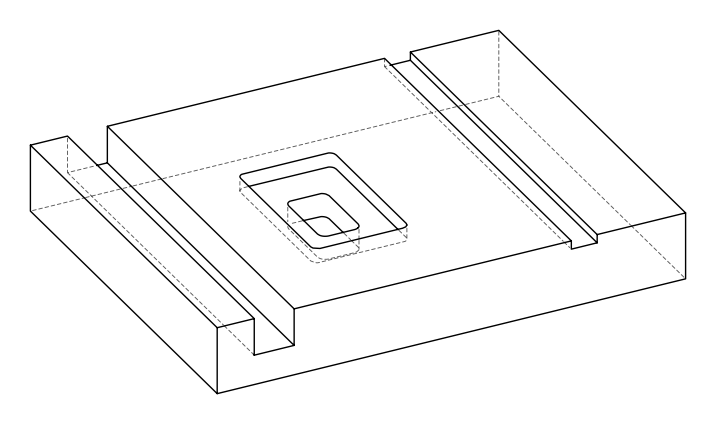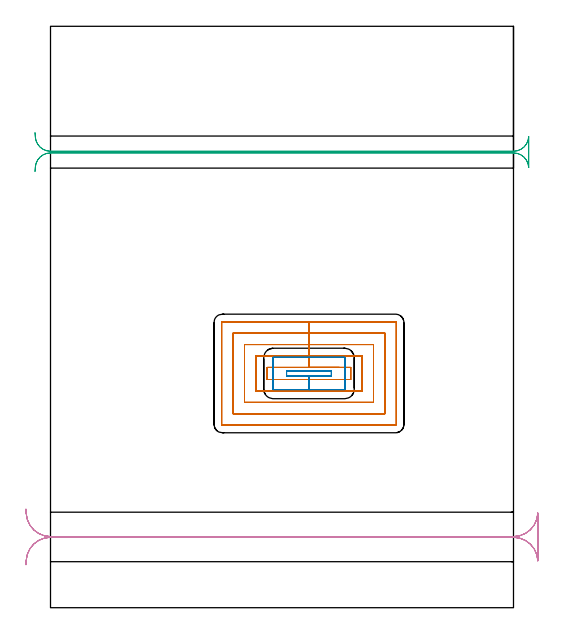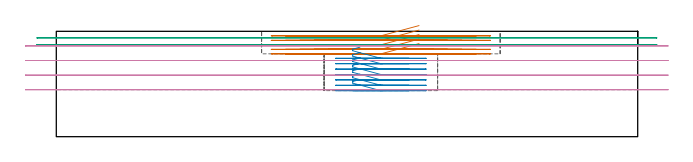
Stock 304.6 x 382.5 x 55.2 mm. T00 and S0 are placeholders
(PLAN: 4 operations, 3 tool changes, 25.5 min)
(1 MILL_RECTANGULAR_POCKET | POCKET_RECTANGULAR_STRAIGHT | NXT0201_013 | Follow Part, ap 2.5, ae 75% | 13.02 min | 114679 mm3)
(2 MILL_RECTANGULAR_POCKET_1 | POCKET_RECTANGULAR_STRAIGHT_1 | NXT0201_011 | Follow Part, ap 3, ae 75% | 3.62 min | 37475 mm3)
(3 MILL_RECTANGULAR_SLOT | SLOT_RECTANGULAR | UGT0201_094 | Follow Part, ap 5, ae 75% | 2.81 min | 44351 mm3)
(4 MILL_RECTANGULAR_SLOT_1 | SLOT_RECTANGULAR_1 | UGT0201_004 | Follow Part, ap 8, ae 75% | 6.02 min | 303019 mm3)
(TOOL NXT0201_013 | ENDMILL 10mm | D10 FL30 Z4)
(TOOL NXT0201_011 | ENDMILL 12mm [2P460-1200-NA 1630] | D12 FL38 Z6)
(TOOL UGT0201_094 | End mill 20 mm | D20 FL38 Z4)
(TOOL UGT0201_004 | End Mill 32 mm | D32 FL53 Z6)
(OP 1 MILL_RECTANGULAR_POCKET)
G17 G21 G94 G90
T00 M6
G54
G17 G0 G90 X190.054 Y158.1 S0 M3
G43 Z65.2 H0
Z58.2
G94 G1 X170.05 Z52.84 F250.
X142.6 F500.
Y150.1
X197.5
Y158.1
X170.05
Y165.6
X135.1
Y142.6
X205.
Y165.6
X170.05
Y173.1
X127.6
Y135.1
X212.5
Y173.1
X170.05
Y180.6
X120.1
Y127.6
X220.
Y180.6
X170.05
Y188.1
X113.1
G3 X112.6 Y187.6 R0.5
G1 Y120.6
G3 X113.1 Y120.1 R0.5
G1 X227.
G3 X227.5 Y120.6 R0.5
G1 Y187.6
G3 X227. Y188.1 R0.5
G1 X170.05
X169.05
G0 X190.054 Y158.1 Z55.84
G1 X170.05 Z50.48 F250.
X142.6 F500.
Y150.1
X197.5
Y158.1
X170.05
Y165.6
X135.1
Y142.6
X205.
Y165.6
X170.05
Y173.1
X127.6
Y135.1
X212.5
Y173.1
X170.05
Y180.6
X120.1
Y127.6
X220.
Y180.6
X170.05
Y188.1
X113.1
G3 X112.6 Y187.6 R0.5
G1 Y120.6
G3 X113.1 Y120.1 R0.5
G1 X227.
G3 X227.5 Y120.6 R0.5
G1 Y187.6
G3 X227. Y188.1 R0.5
G1 X170.05
X169.05
G0 X190.054 Y158.1 Z53.48
G1 X170.05 Z48.12 F250.
X142.6 F500.
Y150.1
X197.5
Y158.1
X170.05
Y165.6
X135.1
Y142.6
X205.
Y165.6
X170.05
Y173.1
X127.6
Y135.1
X212.5
Y173.1
X170.05
Y180.6
X120.1
Y127.6
X220.
Y180.6
X170.05
Y188.1
X113.1
G3 X112.6 Y187.6 R0.5
G1 Y120.6
G3 X113.1 Y120.1 R0.5
G1 X227.
G3 X227.5 Y120.6 R0.5
G1 Y187.6
G3 X227. Y188.1 R0.5
G1 X170.05
X169.05
G0 X190.054 Y158.1 Z51.12
G1 X170.05 Z45.76 F250.
X142.6 F500.
Y150.1
X197.5
Y158.1
X170.05
Y165.6
X135.1
Y142.6
X205.
Y165.6
X170.05
Y173.1
X127.6
Y135.1
X212.5
Y173.1
X170.05
Y180.6
X120.1
Y127.6
X220.
Y180.6
X170.05
Y188.1
X113.1
G3 X112.6 Y187.6 R0.5
G1 Y120.6
G3 X113.1 Y120.1 R0.5
G1 X227.
G3 X227.5 Y120.6 R0.5
G1 Y187.6
G3 X227. Y188.1 R0.5
G1 X170.05
X169.05
G0 X190.054 Y158.1 Z48.76
G1 X170.05 Z43.4 F250.
X142.6 F500.
Y150.1
X197.5
Y158.1
X170.05
Y165.6
X135.1
Y142.6
X205.
Y165.6
X170.05
Y173.1
X127.6
Y135.1
X212.5
Y173.1
X170.05
Y180.6
X120.1
Y127.6
X220.
Y180.6
X170.05
Y188.1
X113.1
G3 X112.6 Y187.6 R0.5
G1 Y120.6
G3 X113.1 Y120.1 R0.5
G1 X227.
G3 X227.5 Y120.6 R0.5
G1 Y187.6
G3 X227. Y188.1 R0.5
G1 X170.05
X169.05
G0 Z65.2
M5
M2
(OP 2 MILL_RECTANGULAR_POCKET_1)
G17 G21 G94 G90
T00 M6
G54
G17 G0 G90 X159.098 Y155.7 S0 M3
G43 Z65.2 H1
Z46.891
G94 G1 X155.3 Z45.873 F250.
Y152.5 Z45.016
X170.05 Z41.064
X184.8 F500.
Y155.7
X155.3
Y152.5
X170.05
Y143.5
X193.5
G3 X193.8 Y143.8 R0.3
G1 Y164.4
G3 X193.5 Y164.7 R0.3
G1 X146.6
G3 X146.3 Y164.4 R0.3
G1 Y143.8
G3 X146.6 Y143.5 R0.3
G1 X170.05
X171.05
G0 X159.098 Y155.7 Z44.064
G1 X155.3 Z43.046 F250.
Y152.5 Z42.189
X170.05 Z38.236
X184.8 F500.
Y155.7
X155.3
Y152.5
X170.05
Y143.5
X193.5
G3 X193.8 Y143.8 R0.3
G1 Y164.4
G3 X193.5 Y164.7 R0.3
G1 X146.6
G3 X146.3 Y164.4 R0.3
G1 Y143.8
G3 X146.6 Y143.5 R0.3
G1 X170.05
X171.05
G0 X159.098 Y155.7 Z41.236
G1 X155.3 Z40.219 F250.
Y152.5 Z39.361
X170.05 Z35.409
X184.8 F500.
Y155.7
X155.3
Y152.5
X170.05
Y143.5
X193.5
G3 X193.8 Y143.8 R0.3
G1 Y164.4
G3 X193.5 Y164.7 R0.3
G1 X146.6
G3 X146.3 Y164.4 R0.3
G1 Y143.8
G3 X146.6 Y143.5 R0.3
G1 X170.05
X171.05
G0 X159.098 Y155.7 Z38.409
G1 X155.3 Z37.391 F250.
Y152.5 Z36.534
X170.05 Z32.582
X184.8 F500.
Y155.7
X155.3
Y152.5
X170.05
Y143.5
X193.5
G3 X193.8 Y143.8 R0.3
G1 Y164.4
G3 X193.5 Y164.7 R0.3
G1 X146.6
G3 X146.3 Y164.4 R0.3
G1 Y143.8
G3 X146.6 Y143.5 R0.3
G1 X170.05
X171.05
G0 X159.098 Y155.7 Z35.582
G1 X155.3 Z34.564 F250.
Y152.5 Z33.707
X170.05 Z29.755
X184.8 F500.
Y155.7
X155.3
Y152.5
X170.05
Y143.5
X193.5
G3 X193.8 Y143.8 R0.3
G1 Y164.4
G3 X193.5 Y164.7 R0.3
G1 X146.6
G3 X146.3 Y164.4 R0.3
G1 Y143.8
G3 X146.6 Y143.5 R0.3
G1 X170.05
X171.05
G0 X159.098 Y155.7 Z32.755
G1 X155.3 Z31.737 F250.
Y152.5 Z30.88
X170.05 Z26.927
X184.8 F500.
Y155.7
X155.3
Y152.5
X170.05
Y143.5
X193.5
G3 X193.8 Y143.8 R0.3
G1 Y164.4
G3 X193.5 Y164.7 R0.3
G1 X146.6
G3 X146.3 Y164.4 R0.3
G1 Y143.8
G3 X146.6 Y143.5 R0.3
G1 X170.05
X171.05
G0 X159.098 Y155.7 Z29.927
G1 X155.3 Z28.91 F250.
Y152.5 Z28.052
X170.05 Z24.1
X184.8 F500.
Y155.7
X155.3
Y152.5
X170.05
Y143.5
X193.5
G3 X193.8 Y143.8 R0.3
G1 Y164.4
G3 X193.5 Y164.7 R0.3
G1 X146.6
G3 X146.3 Y164.4 R0.3
G1 Y143.8
G3 X146.6 Y143.5 R0.3
G1 X170.05
X171.05
G0 Z65.2
M5
M2
(OP 3 MILL_RECTANGULAR_SLOT)
G17 G21 G94 G90
T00 M6
G54
G17 G0 G90 X-10.202 Y286.983 S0 M3
G43 Z65.2 H0
Z51.75
G94 G1 X-9.97 Y289.974 F250.
G2 X0. Y299.2 R10. F500.
G1 X304.6
G2 X314.59 Y289.647 R10.
G1 X314.6
Y309.853
X314.59
G2 X304.6 Y300.3 R10.
G1 X0.
G2 X-9.97 Y309.526 R10.
G1 X-10.202 Y312.517 F250.
G0 Y286.983 Z48.3
G1 X-9.97 Y289.974
G2 X0. Y299.2 R10. F500.
G1 X304.6
G2 X314.59 Y289.647 R10.
G1 X314.6
Y309.853
X314.59
G2 X304.6 Y300.3 R10.
G1 X0.
G2 X-9.97 Y309.526 R10.
G1 X-10.202 Y312.517 F250.
G0 Z65.2
M5
M2
(OP 4 MILL_RECTANGULAR_SLOT_1)
G17 G21 G94 G90
T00 M6
G54
G17 G0 G90 X-16.154 Y28.285 S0 M3
G43 Z65.2 H0
Z47.55
G94 G1 X-15.97 Y31.279 F250.
G2 X0. Y46.3 R16. F500.
G1 X304.6
G2 X320.59 Y30.866 R16.
G1 Y62.234
G2 X304.6 Y46.8 R16.
G1 X0.
G2 X-15.97 Y61.821 R16.
G1 X-16.154 Y64.815 F250.
G0 Y28.285 Z39.9
G1 X-15.97 Y31.279
G2 X0. Y46.3 R16. F500.
G1 X304.6
G2 X320.59 Y30.866 R16.
G1 Y62.234
G2 X304.6 Y46.8 R16.
G1 X0.
G2 X-15.97 Y61.821 R16.
G1 X-16.154 Y64.815 F250.
G0 Y28.285 Z32.25
G1 X-15.97 Y31.279
G2 X0. Y46.3 R16. F500.
G1 X304.6
G2 X320.59 Y30.866 R16.
G1 Y62.234
G2 X304.6 Y46.8 R16.
G1 X0.
G2 X-15.97 Y61.821 R16.
G1 X-16.154 Y64.815 F250.
G0 Y28.285 Z24.6
G1 X-15.97 Y31.279
G2 X0. Y46.3 R16. F500.
G1 X304.6
G2 X320.59 Y30.866 R16.
G1 Y62.234
G2 X304.6 Y46.8 R16.
G1 X0.
G2 X-15.97 Y61.821 R16.
G1 X-16.154 Y64.815 F250.
G0 Z65.2
M5
M2
